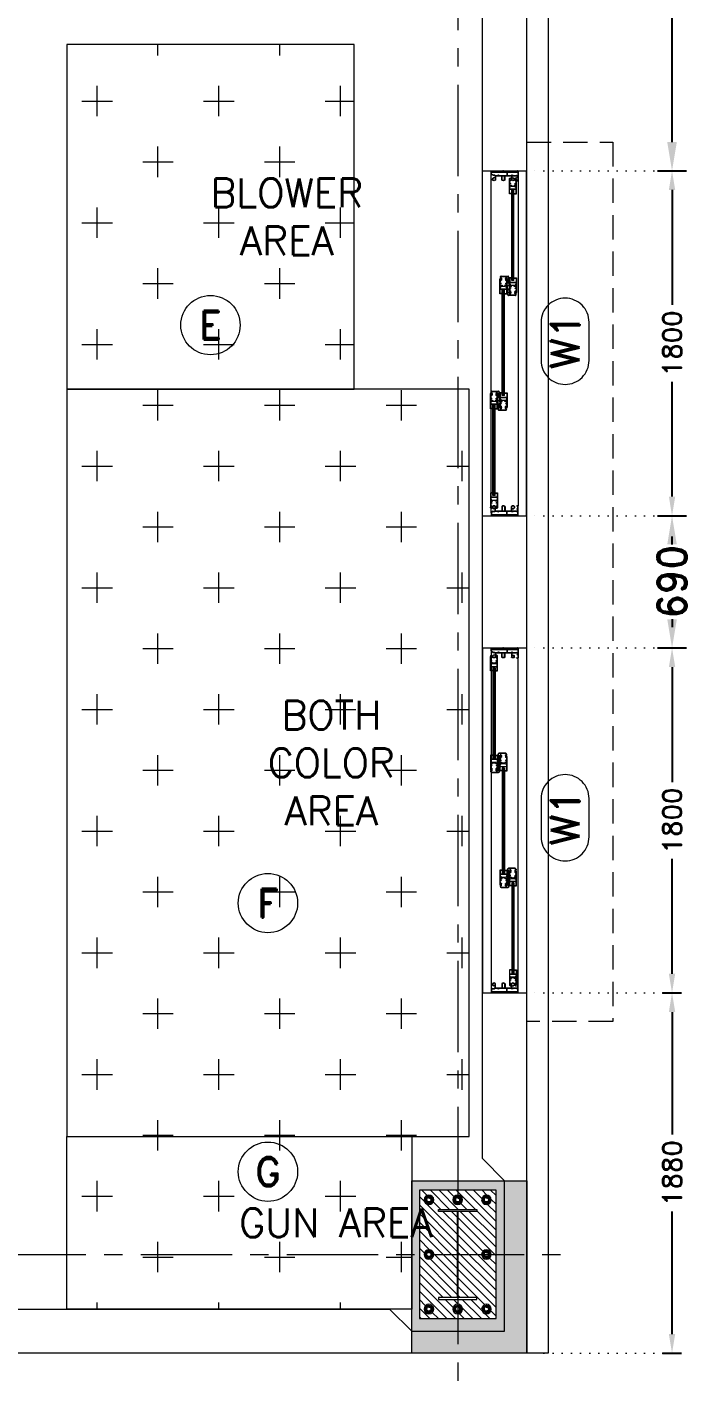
# Model space of a CAD drawing. Header units: millimetres. Extents: x 5227 to 261376, y 53707 to 123566.
# Drawn here: x 85757 to 89221, y 90789 to 97859 of the extents above; entities that cross this region are included whole.
import ezdxf

# ---------------------------------------------------------------- set-up
doc = ezdxf.new("R2010")
doc.units = ezdxf.units.MM
doc.set_wipeout_variables(frame=1)
doc.header["$PDMODE"] = 35
doc.header["$PDSIZE"] = -10
for name, pattern in [('CENTERX2', [101.6, 63.5, -12.7, 12.7, -12.7]), ('DOT', [6.35, 0, -6.35]), ('HIDDEN', [9.525, 6.35, -3.175])]:
    doc.linetypes.add(name, pattern=pattern)
doc.layers.get('0').update_dxf_attribs({"lineweight": 0})
doc.layers.get('Defpoints').update_dxf_attribs({"lineweight": 0})
for name, color, linetype, lineweight in [('PV_ALUMINIUM', 7, 'Continuous', 0), ('PV_COLUMN_LINE', 4, 'Continuous', 0), ('PV_DIMENTION_MAIN_ROMAND', 7, 'Continuous', 0), ('PV_DIMENTION_SECOND_ROMANS', 7, 'Continuous', 0), ('PV_DOTED LINE', 252, 'DOT', 0), ('PV_EXTRA_LINE', 252, 'Continuous', 0), ('PV_GLASS', 4, 'Continuous', 0), ('PV_MASONRY', 10, 'Continuous', 0), ('PV_SLAB_LINE', 30, 'Continuous', 0), ('PV_STEEL_I SECTION', 5, 'Continuous', 0), ('PV_STEEL_PLATE', 4, 'Continuous', 0), ('PV_TEXT_ROMAND', 1, 'Continuous', 0), ('PV_TEXT_ROMANS', 7, 'Continuous', 0)]:
    doc.layers.add(name, color=color, linetype=linetype, lineweight=lineweight)
doc.layers.add('PV_GRID_LINE', color=252, linetype='CENTERX2', lineweight=0, transparency=0.5)
doc.layers.add('PV_HATCH', color=252, linetype='Continuous', lineweight=0, transparency=0.5)
doc.styles.add('PV_ROMAND', font='romand.shx')
doc.styles.add('PV_ROMANS', font='romans.shx')
doc.dimstyles.new('PV_1-50_MM', dxfattribs={"dimscale": 50, "dimtxt": 2, "dimasz": 2, "dimexe": 1, "dimexo": 0.625, "dimtad": 0, "dimdec": 0, "dimdsep": 46, "dimtxsty": 'PV_ROMAND', "dimcen": 2.5, "dimadec": 0, "dimazin": 0, "dimtfac": 1, "dimtdec": 0, "dimtmove": 1, "dimatfit": 2, "dimfxl": 1, "dimfxlon": 1, "dimarcsym": 0})
doc.dimstyles.new('PV_1-75_MM', dxfattribs={"dimscale": 75, "dimtxt": 2, "dimasz": 2, "dimexe": 1, "dimexo": 0.625, "dimtad": 0, "dimdec": 0, "dimdsep": 46, "dimtxsty": 'PV_ROMAND', "dimcen": 2.5, "dimadec": 0, "dimazin": 0, "dimtfac": 1, "dimtdec": 0, "dimtmove": 1, "dimatfit": 2, "dimfxl": 1, "dimfxlon": 1, "dimarcsym": 0})

# ---------------------------------------------------------------- blocks, each defined once
blk = doc.blocks.new('*U313')
at = {"layer": 'PV_EXTRA_LINE', "linetype": 'CENTERX2', "ltscale": 10}
blk.add_line((0, -299.9), (0, -33709.3), dxfattribs=at)
at = {"layer": 'PV_TEXT_ROMANS', "color": 7, "style": 'PV_ROMANS'}
blk.add_attdef('1', (-101.5, 132.4), '', height=200, dxfattribs=at)
blk = doc.blocks.new('*U323')
at = {"layer": 'PV_EXTRA_LINE', "linetype": 'CENTERX2', "ltscale": 10}
blk.add_line((0, -299.9), (0, -47022.7), dxfattribs=at)
at = {"layer": 'PV_TEXT_ROMANS', "color": 7, "style": 'PV_ROMANS'}
blk.add_attdef('1', (-80, 132.4), '', height=200, dxfattribs=at)
blk = doc.blocks.new('*D800')
at = {"layer": 'Defpoints', "color": 0, "transparency": 16777216}
for p in [(88363.6, 97108.5), (88363.6, 95308.5), (89122.2, 95308.5)]:
    blk.add_point(p, dxfattribs=at)
at = {"layer": 'PV_DIMENTION_SECOND_ROMANS', "color": 0, "lineweight": -2, "transparency": 16777216}
for p, q in [((89072.2, 97108.5), (89172.2, 97108.5)), ((89122.2, 97008.5), (89122.2, 96408.8)), ((89122.2, 95408.5), (89122.2, 96008.2)), ((89072.2, 95308.5), (89172.2, 95308.5))]:
    blk.add_line(p, q, dxfattribs=at)
at = {"layer": 'PV_DIMENTION_SECOND_ROMANS', "color": 0, "transparency": 16777216}
for points in [[(89138.9, 97008.5), (89105.6, 97008.5), (89122.2, 97108.5)], [(89105.6, 95408.5), (89138.9, 95408.5), (89122.2, 95308.5)]]:
    blk.add_solid(points, dxfattribs=at)
at = {"layer": 'PV_DIMENTION_SECOND_ROMANS', "color": 0, "transparency": 16777216, "insert": (89122.2, 96208.5), "char_height": 100, "attachment_point": 5, "rotation": 90, "style": 'PV_ROMAND'}
blk.add_mtext('1800', dxfattribs=at)
blk = doc.blocks.new('*D801')
at = {"layer": 'Defpoints', "color": 0, "transparency": 16777216}
for p in [(88363.6, 94618.5), (88363.6, 92818.5), (89122.2, 92818.5)]:
    blk.add_point(p, dxfattribs=at)
at = {"layer": 'PV_DIMENTION_SECOND_ROMANS', "color": 0, "lineweight": -2, "transparency": 16777216}
for p, q in [((89072.2, 94618.5), (89172.2, 94618.5)), ((89122.2, 94518.5), (89122.2, 93918.8)), ((89122.2, 92918.5), (89122.2, 93518.2)), ((89072.2, 92818.5), (89172.2, 92818.5))]:
    blk.add_line(p, q, dxfattribs=at)
at = {"layer": 'PV_DIMENTION_SECOND_ROMANS', "color": 0, "transparency": 16777216}
for points in [[(89138.9, 94518.5), (89105.6, 94518.5), (89122.2, 94618.5)], [(89105.6, 92918.5), (89138.9, 92918.5), (89122.2, 92818.5)]]:
    blk.add_solid(points, dxfattribs=at)
at = {"layer": 'PV_DIMENTION_SECOND_ROMANS', "color": 0, "transparency": 16777216, "insert": (89122.2, 93718.5), "char_height": 100, "attachment_point": 5, "rotation": 90, "style": 'PV_ROMAND'}
blk.add_mtext('1800', dxfattribs=at)
blk = doc.blocks.new('*D813')
at = {"layer": 'Defpoints', "color": 0, "transparency": 16777216}
for p in [(88363.6, 99668.5), (89122.2, 99668.5), (88363.6, 97108.5)]:
    blk.add_point(p, dxfattribs=at)
at = {"layer": 'PV_DIMENTION_MAIN_ROMAND', "color": 0, "lineweight": -2, "transparency": 16777216}
for p, q in [((89047.2, 99668.5), (89197.2, 99668.5)), ((89122.2, 99518.5), (89122.2, 98699.7)), ((89122.2, 97258.5), (89122.2, 98077.4)), ((89047.2, 97108.5), (89197.2, 97108.5))]:
    blk.add_line(p, q, dxfattribs=at)
at = {"layer": 'PV_DIMENTION_MAIN_ROMAND', "color": 0, "transparency": 16777216}
for points in [[(89147.2, 99518.5), (89097.2, 99518.5), (89122.2, 99668.5)], [(89097.2, 97258.5), (89147.2, 97258.5), (89122.2, 97108.5)]]:
    blk.add_solid(points, dxfattribs=at)
at = {"layer": 'PV_DIMENTION_MAIN_ROMAND', "color": 0, "transparency": 16777216, "insert": (89122.2, 98388.5), "char_height": 150, "attachment_point": 5, "rotation": 90, "style": 'PV_ROMAND'}
blk.add_mtext('2560', dxfattribs=at)
blk = doc.blocks.new('*D814')
at = {"layer": 'Defpoints', "color": 0, "transparency": 16777216}
for p in [(88363.6, 95308.5), (88363.6, 94618.5), (89122.2, 94618.5)]:
    blk.add_point(p, dxfattribs=at)
at = {"layer": 'PV_DIMENTION_MAIN_ROMAND', "color": 0, "lineweight": -2, "transparency": 16777216}
for p, q in [((89047.2, 95308.5), (89197.2, 95308.5)), ((89122.2, 95158.5), (89122.2, 95199.7)), ((89122.2, 94768.5), (89122.2, 94727.4)), ((89047.2, 94618.5), (89197.2, 94618.5))]:
    blk.add_line(p, q, dxfattribs=at)
at = {"layer": 'PV_DIMENTION_MAIN_ROMAND', "color": 0, "transparency": 16777216}
for points in [[(89147.2, 95158.5), (89097.2, 95158.5), (89122.2, 95308.5)], [(89097.2, 94768.5), (89147.2, 94768.5), (89122.2, 94618.5)]]:
    blk.add_solid(points, dxfattribs=at)
at = {"layer": 'PV_DIMENTION_MAIN_ROMAND', "color": 0, "transparency": 16777216, "insert": (89122.2, 94963.5), "char_height": 150, "attachment_point": 5, "rotation": 90, "style": 'PV_ROMAND'}
blk.add_mtext('690', dxfattribs=at)
blk = doc.blocks.new('*D825')
at = {"layer": 'Defpoints', "color": 0, "transparency": 16777216}
for p in [(88363.6, 92818.5), (89122.2, 92818.5), (88363.6, 90938.5)]:
    blk.add_point(p, dxfattribs=at)
at = {"layer": 'PV_DIMENTION_SECOND_ROMANS', "color": 0, "lineweight": -2, "transparency": 16777216}
for p, q in [((89072.2, 92818.5), (89172.2, 92818.5)), ((89122.2, 92718.5), (89122.2, 92078.8)), ((89122.2, 91038.5), (89122.2, 91678.2)), ((89072.2, 90938.5), (89172.2, 90938.5))]:
    blk.add_line(p, q, dxfattribs=at)
at = {"layer": 'PV_DIMENTION_SECOND_ROMANS', "color": 0, "transparency": 16777216}
for points in [[(89138.9, 92718.5), (89105.6, 92718.5), (89122.2, 92818.5)], [(89105.6, 91038.5), (89138.9, 91038.5), (89122.2, 90938.5)]]:
    blk.add_solid(points, dxfattribs=at)
at = {"layer": 'PV_DIMENTION_SECOND_ROMANS', "color": 0, "transparency": 16777216, "insert": (89122.2, 91878.5), "char_height": 100, "attachment_point": 5, "rotation": 90, "style": 'PV_ROMAND'}
blk.add_mtext('1880', dxfattribs=at)
blk = doc.blocks.new('G$C8B689587')
at = {"color": 0}
blk.add_lwpolyline([(-18, -10.4), (0, -20.8), (18, -10.4), (18, 10.4), (0, 20.8), (-18, 10.4)], close=True, dxfattribs=at)
for radius in [25, 12]:
    blk.add_circle((0, 0), radius, dxfattribs=at)
at = {"color": 8}
blk.add_circle((0, 0), 18, dxfattribs=at)
blk.add_arc((0, 0), 10.7, 260.61275, 197.73224, dxfattribs=at)
blk = doc.blocks.new('TYP. BASE PLATE2')
at = {"layer": 'PV_HATCH'}
h = blk.add_hatch(dxfattribs=at)
h.set_pattern_fill('ANSI31', color=252, scale=10)
h.paths.add_polyline_path([(21464.3, 21026.1), (21464.3, 20356.1), (21864.3, 20356.1), (21864.3, 21026.1)])
h.paths.add_polyline_path([(21839.3, 20976.1, 1), (21789.3, 20976.1, 1)], flags=16)
h.paths.add_polyline_path([(21689.3, 20976.1, 1), (21639.3, 20976.1, 1)], flags=16)
h.paths.add_polyline_path([(21539.3, 20976.1, 1), (21489.3, 20976.1, 1)], flags=16)
h.paths.add_polyline_path([(21539.3, 20691.1, 1), (21489.3, 20691.1, 1)], flags=16)
h.paths.add_polyline_path([(21839.3, 20691.1, 1), (21789.3, 20691.1, 1)], flags=16)
h.paths.add_polyline_path([(21839.3, 20406.1, 1), (21789.3, 20406.1, 1)], flags=16)
h.paths.add_polyline_path([(21689.3, 20406.1, 1), (21639.3, 20406.1, 1)], flags=16)
h.paths.add_polyline_path([(21539.3, 20406.1, 1), (21489.3, 20406.1, 1)], flags=16)
h.paths.add_polyline_path([(21564.3, 20916.1), (21564.3, 20926.1), (21764.3, 20926.1), (21764.3, 20916.1), (21666.8, 20916.1), (21666.8, 20466.1), (21764.3, 20466.1), (21764.3, 20456.1), (21564.3, 20456.1), (21564.3, 20466.1), (21661.8, 20466.1), (21661.8, 20916.1)], flags=16)
h.paths.add_polyline_path([(21805.3, 20960.6), (21796.3, 20965.8), (21796.3, 20976.1), (21796.3, 20986.5), (21805.3, 20991.7), (21814.3, 20996.9), (21823.3, 20991.7), (21832.3, 20986.5), (21832.3, 20976.1), (21832.3, 20965.8), (21823.3, 20960.6), (21814.3, 20955.4)], flags=0)
h.paths.add_polyline_path([(21655.3, 20960.6), (21646.3, 20965.8), (21646.3, 20976.1), (21646.3, 20986.5), (21655.3, 20991.7), (21664.3, 20996.9), (21673.3, 20991.7), (21682.3, 20986.5), (21682.3, 20976.1), (21682.3, 20965.8), (21673.3, 20960.6), (21664.3, 20955.4)], flags=0)
h.paths.add_polyline_path([(21505.3, 20960.6), (21496.3, 20965.8), (21496.3, 20976.1), (21496.3, 20986.5), (21505.3, 20991.7), (21514.3, 20996.9), (21523.3, 20991.7), (21532.3, 20986.5), (21532.3, 20976.1), (21532.3, 20965.8), (21523.3, 20960.6), (21514.3, 20955.4)], flags=0)
h.paths.add_polyline_path([(21505.3, 20675.6), (21496.3, 20680.8), (21496.3, 20691.1), (21496.3, 20701.5), (21505.3, 20706.7), (21514.3, 20711.9), (21523.3, 20706.7), (21532.3, 20701.5), (21532.3, 20691.1), (21532.3, 20680.8), (21523.3, 20675.6), (21514.3, 20670.4)], flags=0)
h.paths.add_polyline_path([(21805.3, 20675.6), (21796.3, 20680.8), (21796.3, 20691.1), (21796.3, 20701.5), (21805.3, 20706.7), (21814.3, 20711.9), (21823.3, 20706.7), (21832.3, 20701.5), (21832.3, 20691.1), (21832.3, 20680.8), (21823.3, 20675.6), (21814.3, 20670.4)], flags=0)
h.paths.add_polyline_path([(21805.3, 20390.6), (21796.3, 20395.8), (21796.3, 20406.1), (21796.3, 20416.5), (21805.3, 20421.7), (21814.3, 20426.9), (21823.3, 20421.7), (21832.3, 20416.5), (21832.3, 20406.1), (21832.3, 20395.8), (21823.3, 20390.6), (21814.3, 20385.4)], flags=0)
h.paths.add_polyline_path([(21655.3, 20390.6), (21646.3, 20395.8), (21646.3, 20406.1), (21646.3, 20416.5), (21655.3, 20421.7), (21664.3, 20426.9), (21673.3, 20421.7), (21682.3, 20416.5), (21682.3, 20406.1), (21682.3, 20395.8), (21673.3, 20390.6), (21664.3, 20385.4)], flags=0)
h.paths.add_polyline_path([(21505.3, 20390.6), (21496.3, 20395.8), (21496.3, 20406.1), (21496.3, 20416.5), (21505.3, 20421.7), (21514.3, 20426.9), (21523.3, 20421.7), (21532.3, 20416.5), (21532.3, 20406.1), (21532.3, 20395.8), (21523.3, 20390.6), (21514.3, 20385.4)], flags=0)
at = {"layer": 'PV_STEEL_I SECTION'}
for points in [[(21564.3, 20926.1), (21764.3, 20926.1), (21764.3, 20916.1), (21564.3, 20916.1)], [(21661.8, 20916.1), (21666.8, 20916.1), (21666.8, 20466.1), (21661.8, 20466.1)], [(21564.3, 20456.1), (21764.3, 20456.1), (21764.3, 20466.1), (21564.3, 20466.1)]]:
    blk.add_lwpolyline(points, close=True, dxfattribs=at)
at = {"layer": 'PV_STEEL_PLATE'}
blk.add_lwpolyline([(21464.3, 21026.1), (21864.3, 21026.1), (21864.3, 20356.1), (21464.3, 20356.1)], close=True, dxfattribs=at)
for p in [(21514.3, 20976.1), (21664.3, 20976.1), (21814.3, 20976.1), (21514.3, 20691.1), (21814.3, 20691.1), (21514.3, 20406.1), (21664.3, 20406.1), (21814.3, 20406.1)]:
    blk.add_blockref('G$C8B689587', p)
blk = doc.blocks.new('49TEYM21')
at = {"layer": 'PV_HATCH'}
h = blk.add_hatch(color=252, dxfattribs=at)
h.dxf.hatch_style = 1
h.paths.add_polyline_path([(46823.4, 21436.1), (46823.4, 20536.1), (47423.4, 20536.1), (47423.4, 21436.1)])
h.paths.add_polyline_path([(47263.4, 21256.1), (47263.4, 20586.1), (46863.4, 20586.1), (46863.4, 21256.1)], flags=16)
h.paths.add_polyline_path([(46938.4, 20636.1, 1), (46888.4, 20636.1, 1)], flags=0)
h.paths.add_polyline_path([(46904.4, 20620.6), (46895.4, 20625.8), (46895.4, 20636.1), (46895.4, 20646.5), (46904.4, 20651.7), (46913.4, 20656.9), (46922.4, 20651.7), (46931.4, 20646.5), (46931.4, 20636.1), (46931.4, 20625.8), (46922.4, 20620.6), (46913.4, 20615.4)], flags=0)
h.paths.add_polyline_path([(47088.4, 20636.1, 1), (47038.4, 20636.1, 1)], flags=0)
h.paths.add_polyline_path([(47054.4, 20620.6), (47045.4, 20625.8), (47045.4, 20636.1), (47045.4, 20646.5), (47054.4, 20651.7), (47063.4, 20656.9), (47072.4, 20651.7), (47081.4, 20646.5), (47081.4, 20636.1), (47081.4, 20625.8), (47072.4, 20620.6), (47063.4, 20615.4)], flags=0)
h.paths.add_polyline_path([(47238.4, 20636.1, 1), (47188.4, 20636.1, 1)], flags=0)
h.paths.add_polyline_path([(47204.4, 20620.6), (47195.4, 20625.8), (47195.4, 20636.1), (47195.4, 20646.5), (47204.4, 20651.7), (47213.4, 20656.9), (47222.4, 20651.7), (47231.4, 20646.5), (47231.4, 20636.1), (47231.4, 20625.8), (47222.4, 20620.6), (47213.4, 20615.4)], flags=0)
h.paths.add_polyline_path([(47238.4, 20921.1, 1), (47188.4, 20921.1, 1)], flags=0)
h.paths.add_polyline_path([(47204.4, 20905.6), (47195.4, 20910.8), (47195.4, 20921.1), (47195.4, 20931.5), (47204.4, 20936.7), (47213.4, 20941.9), (47222.4, 20936.7), (47231.4, 20931.5), (47231.4, 20921.1), (47231.4, 20910.8), (47222.4, 20905.6), (47213.4, 20900.4)], flags=0)
h.paths.add_polyline_path([(46938.4, 20921.1, 1), (46888.4, 20921.1, 1)], flags=0)
h.paths.add_polyline_path([(46904.4, 20905.6), (46895.4, 20910.8), (46895.4, 20921.1), (46895.4, 20931.5), (46904.4, 20936.7), (46913.4, 20941.9), (46922.4, 20936.7), (46931.4, 20931.5), (46931.4, 20921.1), (46931.4, 20910.8), (46922.4, 20905.6), (46913.4, 20900.4)], flags=0)
h.paths.add_polyline_path([(46938.4, 21206.1, 1), (46888.4, 21206.1, 1)], flags=0)
h.paths.add_polyline_path([(46904.4, 21190.6), (46895.4, 21195.8), (46895.4, 21206.1), (46895.4, 21216.5), (46904.4, 21221.7), (46913.4, 21226.9), (46922.4, 21221.7), (46931.4, 21216.5), (46931.4, 21206.1), (46931.4, 21195.8), (46922.4, 21190.6), (46913.4, 21185.4)], flags=0)
h.paths.add_polyline_path([(47088.4, 21206.1, 1), (47038.4, 21206.1, 1)], flags=0)
h.paths.add_polyline_path([(47054.4, 21190.6), (47045.4, 21195.8), (47045.4, 21206.1), (47045.4, 21216.5), (47054.4, 21221.7), (47063.4, 21226.9), (47072.4, 21221.7), (47081.4, 21216.5), (47081.4, 21206.1), (47081.4, 21195.8), (47072.4, 21190.6), (47063.4, 21185.4)], flags=0)
h.paths.add_polyline_path([(47238.4, 21206.1, 1), (47188.4, 21206.1, 1)], flags=0)
h.paths.add_polyline_path([(47204.4, 21190.6), (47195.4, 21195.8), (47195.4, 21206.1), (47195.4, 21216.5), (47204.4, 21221.7), (47213.4, 21226.9), (47222.4, 21221.7), (47231.4, 21216.5), (47231.4, 21206.1), (47231.4, 21195.8), (47222.4, 21190.6), (47213.4, 21185.4)], flags=0)
h.paths.add_polyline_path([(47060.9, 20696.1), (47060.9, 21146.1), (46963.4, 21146.1), (46963.4, 21156.1), (47163.4, 21156.1), (47163.4, 21146.1), (47065.9, 21146.1), (47065.9, 20696.1), (47163.4, 20696.1), (47163.4, 20686.1), (46963.4, 20686.1), (46963.4, 20696.1)], flags=0)
at = {"layer": 'PV_COLUMN_LINE'}
blk.add_lwpolyline([(47423.4, 21436.1), (46823.4, 21436.1), (46823.4, 20536.1), (47423.4, 20536.1)], close=True, dxfattribs=at)
at = {"layer": 'PV_DIMENTION_SECOND_ROMANS'}
blk.add_blockref('TYP. BASE PLATE2', (25399, 230), dxfattribs=at)
blk = doc.blocks.new('GUN AREA BLOCK')
at = {"layer": 'PV_HATCH'}
h = blk.add_hatch(dxfattribs=at)
h.set_pattern_fill('CROSS', color=254, scale=50)
h.paths.add_polyline_path([(68871.1, 92623.5), (68871.1, 91723.5), (70671.1, 91723.5), (70671.1, 92623.5)])
at = {"color": 140}
blk.add_lwpolyline([(68871.1, 92623.5), (70671.1, 92623.5), (70671.1, 91723.5), (68871.1, 91723.5)], close=True, dxfattribs=at)
at = {"layer": 'PV_TEXT_ROMANS', "insert": (69771.1, 92248.5), "char_height": 150, "attachment_point": 1, "style": 'PV_ROMANS'}
blk.add_mtext('\\pxr0.05385,qc;GUN AREA', dxfattribs=at)
blk = doc.blocks.new('BOTH COLOUR AREA BLOCK')
at = {"layer": 'PV_HATCH'}
h = blk.add_hatch(dxfattribs=at)
h.set_pattern_fill('CROSS', color=254, scale=50)
h.paths.add_polyline_path([(57888.9, 97756.3), (57888.9, 93856.3), (59988.9, 93856.3), (59988.9, 97756.3)])
h.paths.add_polyline_path([(58636.6, 96168.8), (59233.1, 96168.8), (59233.1, 95943.8), (58636.6, 95943.8)], flags=24)
h.paths.add_polyline_path([(58550.9, 95918.8), (59318.8, 95918.8), (59318.8, 95693.8), (58550.9, 95693.8)], flags=24)
h.paths.add_polyline_path([(58633.1, 95668.8), (59236.6, 95668.8), (59236.6, 95443.8), (58633.1, 95443.8)], flags=24)
at = {"layer": 'PV_EXTRA_LINE', "color": 170, "ltscale": 50}
blk.add_lwpolyline([(59988.9, 97756.3), (57888.9, 97756.3), (57888.9, 93856.3), (59988.9, 93856.3)], close=True, dxfattribs=at)
at = {"layer": 'PV_TEXT_ROMANS', "insert": (58938.9, 96131.3), "char_height": 150, "attachment_point": 1, "style": 'PV_ROMANS'}
blk.add_mtext('\\pxr0.05385,qc;BOTH \\PCOLOR\\PAREA ', dxfattribs=at)
blk = doc.blocks.new('BLOWER AREA BLOCK')
at = {"layer": 'PV_HATCH'}
h = blk.add_hatch(dxfattribs=at)
h.set_pattern_fill('CROSS', color=254, scale=50)
h.paths.add_polyline_path([(61807.6, 101068.1), (61807.6, 99268.1), (63307.6, 99268.1), (63307.6, 101068.1)])
at = {"layer": 'PV_EXTRA_LINE', "color": 132, "ltscale": 50}
blk.add_lwpolyline([(63307.6, 101068.1), (61807.6, 101068.1), (61807.6, 99268.1), (63307.6, 99268.1)], close=True, dxfattribs=at)
at = {"layer": 'PV_TEXT_ROMANS', "insert": (62557.6, 100368.1), "char_height": 150, "attachment_point": 1, "style": 'PV_ROMANS'}
blk.add_mtext('\\pxr0.05385,qc;BLOWER\\PAREA ', dxfattribs=at)
blk = doc.blocks.new('OUTER PLOT LINE')
at = {"color": 5}
blk.add_lwpolyline([(15164.2, 22387.3), (47530.3, 21281.1), (47530.3, -610.4), (14314.9, -610.4), (15164.2, 22387.3)], dxfattribs=at)
blk = doc.blocks.new('SECTION NO. 23118')
at = {"layer": 'PV_ALUMINIUM', "color": 250}
for p, q in [((441.8, 174.6), (441.8, 168.8)), ((443.6, 150.5), (453.1, 150.5)), ((443.7, 174.6), (443.7, 168.8)), ((443.7, 148.6), (453.1, 148.6)), ((456.4, 162.2), (447.7, 163.7)), ((456.4, 164), (448.1, 165.5)), ((453.1, 150.5), (453.1, 151.3)), ((456.4, 153.2), (455, 153.2)), ((455, 150.5), (455, 150.9)), ((455, 150.9), (455, 150.9)), ((455, 150.9), (468.2, 150.9)), ((456.4, 164), (456.4, 174.6)), ((456.4, 153.2), (456.4, 162.2)), ((458.3, 153.2), (458.3, 174.6)), ((458.3, 153.2), (460, 153.2)), ((460, 153.2), (490.9, 153.2)), ((468.2, 150.9), (468.2, 150.4)), ((470.1, 150.9), (473.6, 150.9)), ((470.1, 150.9), (470.1, 150.4)), ((473.6, 150.9), (473.6, 148.2)), ((475.4, 150.9), (517.6, 150.9)), ((475.4, 150.9), (475.4, 148.2)), ((490.9, 174.6), (490.9, 153.2)), ((492.8, 173.8), (492.8, 153.2)), ((492.8, 153.2), (505.5, 153.2)), ((492.8, 153.2), (492.8, 153.2)), ((505.5, 173.8), (505.5, 153.2)), ((507.4, 174.6), (507.4, 153.2)), ((507.4, 153.2), (540.3, 153.2)), ((517.6, 134.3), (517.6, 150.9)), ((519.4, 150.9), (542.9, 150.9)), ((519.4, 134.3), (519.4, 150.9)), ((540.3, 153.2), (540.3, 174.6)), ((542.1, 164), (542.1, 174.6)), ((542.1, 164), (550.5, 165.5)), ((542.1, 162.2), (550.8, 163.7)), ((542.1, 153.2), (542.1, 162.2)), ((542.1, 153.2), (569.6, 153.2)), ((542.9, 150.9), (542.9, 148.2)), ((544.8, 150.9), (548.3, 150.9)), ((544.8, 150.9), (544.8, 148.2)), ((548.3, 150.9), (548.3, 150.4)), ((550.1, 150.9), (566, 150.9)), ((550.1, 150.9), (550.1, 150.4)), ((554.9, 174.6), (554.9, 168.8)), ((556.7, 174.6), (556.7, 168.8)), ((566, 150.9), (566, 150.4)), ((567.9, 150.9), (567.9, 150.4)), ((569.6, 162.1), (569.6, 162.1)), ((569.7, 180), (573.4, 180)), ((569.7, 180), (569.7, 178.1)), ((571.2, 177.5), (571.9, 178.1)), ((573.4, 162.1), (571.4, 162.1)), ((573.4, 160.2), (571.4, 160.2)), ((573.4, 162.1), (573.4, 177.4)), ((573.4, 156.1), (573.4, 160.2)), ((573.4, 134.3), (573.4, 153.4)), ((575.3, 130), (575.3, 178.1)), ((435.3, 140.6), (435.3, 130.2)), ((437.1, 140.7), (437.1, 134.3)), ((437.1, 134.3), (517.6, 134.3)), ((437.1, 132.5), (445.5, 132.5)), ((437.1, 132.5), (437.1, 130.2)), ((437.1, 130.2), (438, 130.2)), ((437.1, 128.4), (438, 128.4)), ((438, 128.4), (438, 127.8)), ((439.9, 128.8), (439.9, 128.7)), ((439.9, 128.4), (439.9, 127.8)), ((445.5, 132.5), (445.5, 127)), ((445.5, 127), (447.7, 127)), ((447.4, 132.5), (467.2, 132.5)), ((447.4, 132.5), (447.4, 128.8)), ((447.4, 128.8), (447.7, 128.8)), ((467.2, 128.8), (466.8, 128.8)), ((466.8, 127), (470.3, 127)), ((467.2, 132.5), (467.2, 128.8)), ((469.1, 132.5), (496.7, 132.5)), ((469.1, 132.5), (469.1, 128.8)), ((469.1, 128.8), (470.3, 128.8)), ((496.7, 128.8), (495.4, 128.8)), ((498.9, 127), (495.4, 127)), ((496.7, 132.5), (496.7, 128.8)), ((498.5, 132.5), (517.7, 132.5)), ((498.5, 132.5), (498.5, 128.8)), ((498.5, 128.8), (498.9, 128.8)), ((517.7, 128.8), (517.3, 128.8)), ((517.3, 127), (520.8, 127)), ((517.7, 132.5), (517.7, 128.8)), ((519.4, 134.3), (573.4, 134.3)), ((519.5, 132.5), (547, 132.5)), ((519.5, 132.5), (519.5, 128.8)), ((519.5, 128.8), (520.8, 128.8)), ((547, 128.8), (546.1, 128.8)), ((546.1, 127), (550.1, 127)), ((547, 132.5), (547, 128.8)), ((548.8, 132.5), (573.4, 132.5)), ((548.8, 132.5), (548.8, 128.8)), ((548.8, 128.8), (550.1, 128.8)), ((570.3, 128.5), (569, 128.5)), ((569, 128.5), (569, 127.9)), ((572.2, 127), (569.9, 127)), ((570.3, 128.5), (570.3, 129.1)), ((573.4, 130), (571.2, 130)), ((573.4, 128.1), (572.2, 128.1)), ((572.2, 128.1), (572.2, 127)), ((573.4, 132.5), (573.4, 130))]:
    blk.add_line(p, q, dxfattribs=at)
for centre, radius, start, end in [((444.8, 141), 9.51, 97.31364, 182.52936), ((444.8, 141), 7.66, 98.15064, 182.81842), ((443.7, 174.6), 1.85, 136.01132, 180), ((443.7, 168.8), 1.85, 180, 206.093), ((449, 171.4), 7.82, 206.093, 260.48698), ((449.8, 168.6), 10.4, 88.60217, 136.01132), ((449.8, 168.6), 8.57, 88.60217, 136.01132), ((449, 171.4), 5.97, 206.093, 260.52805), ((450.3, 168.6), 10.4, 43.98868, 91.39783), ((450.3, 168.6), 8.57, 43.98868, 91.39783), ((455, 151.3), 1.85, 90, 180), ((453.1, 150.5), 1.85, 270, 0), ((456.4, 174.6), 1.85, 0, 43.98868), ((469.1, 150.4), 0.925, 180, 0), ((474.5, 148.2), 0.925, 180, 0), ((492.8, 174.6), 1.85, 136.01132, 180), ((498.9, 168.6), 10.4, 88.60217, 136.01132), ((494.6, 173.8), 1.85, 129.96102, 180), ((498.9, 168.6), 8.57, 88.60217, 129.96102), ((499.4, 168.6), 10.4, 43.98868, 91.39783), ((499.4, 168.6), 8.57, 50.03898, 91.39783), ((503.7, 173.8), 1.85, 0, 50.03898), ((505.5, 174.6), 1.85, 0, 43.98868), ((542.1, 174.6), 1.85, 136.01132, 180), ((548.3, 168.6), 10.4, 88.60217, 136.01132), ((548.3, 168.6), 8.57, 88.60217, 136.01132), ((543.9, 148.2), 0.925, 180, 0), ((549.2, 150.4), 0.925, 180, 0), ((548.7, 168.6), 10.4, 43.98868, 91.39783), ((548.7, 168.6), 8.57, 43.98868, 91.39783), ((549.5, 171.4), 5.97, 279.47195, 333.907), ((549.5, 171.4), 7.82, 279.51302, 333.907), ((554.9, 174.6), 1.85, 0, 43.98868), ((554.9, 168.8), 1.85, 333.907, 0), ((566.9, 150.4), 0.925, 180, 0), ((566.7, 160.8), 10, 276.45192, 311.96265), ((570.5, 162.1), 0.925, 0, 180), ((571.4, 162.1), 1.85, 180, 270), ((566.7, 160.8), 8.15, 290.83819, 325.12107), ((570.6, 178.1), 0.925, 180, 315), ((572.5, 177.4), 0.925, 0, 135), ((573.4, 178.1), 1.85, 0, 90), ((437.1, 130.2), 1.85, 180, 270), ((438, 128.4), 1.85, 0, 90), ((439, 127.8), 0.925, 180, 0), ((447.7, 127.9), 0.925, 270, 90), ((466.8, 127.9), 0.925, 90, 270), ((470.3, 127.9), 0.925, 270, 90), ((495.4, 127.9), 0.925, 90, 270), ((498.9, 127.9), 0.925, 270, 90), ((517.3, 127.9), 0.925, 90, 270), ((520.8, 127.9), 0.925, 270, 90), ((546.1, 127.9), 0.925, 90, 270), ((550.1, 127.9), 0.925, 270, 90), ((569.9, 127.9), 0.925, 180, 270), ((571.2, 129.1), 0.925, 90, 180), ((573.4, 130), 1.85, 270, 0)]:
    blk.add_arc(centre, radius, start, end, dxfattribs=at)
blk = doc.blocks.new('SECTION NO. 23121')
at = {"layer": 'PV_ALUMINIUM', "color": 250}
for p, q in [((651.5, 141.4), (651.5, 139.1)), ((651.6, 141.9), (652.8, 144.9)), ((653, 141.4), (654.2, 144.4)), ((653, 141.4), (653, 139.1)), ((655.6, 146.8), (691.4, 146.8)), ((655.6, 145.3), (682.2, 145.3)), ((682.2, 145.3), (682.2, 139.1)), ((683.7, 145.3), (691.4, 145.3)), ((683.7, 145.3), (683.7, 139.1)), ((695, 139.2), (692.8, 144.4)), ((696.5, 139.5), (694.2, 144.9)), ((653, 139.1), (654.2, 139.1)), ((653, 137.6), (654.2, 137.6)), ((655.7, 136.1), (655.7, 134.4)), ((655.7, 129.8), (655.7, 126.5)), ((657.2, 136.1), (657.2, 133.9)), ((657.2, 136.1), (657.2, 135.6)), ((657.2, 130.3), (657.2, 126.5)), ((678, 136.1), (678, 133.9)), ((678, 136.1), (678, 135.6)), ((678, 130.3), (678, 126.5)), ((679.5, 136.1), (679.5, 134.4)), ((679.5, 129.8), (679.5, 126.5)), ((682.2, 139.1), (681, 139.1)), ((682.2, 137.6), (681, 137.6)), ((687, 114.9), (687, 111.8)), ((687, 111.8), (687, 111.8)), ((687, 111.8), (689.2, 111.8)), ((688.5, 116.4), (691, 116.4)), ((688.5, 114.9), (693.9, 114.9)), ((688.5, 114.9), (688.5, 113)), ((688.5, 113), (688.5, 113)), ((688.5, 113), (689.2, 113)), ((691.8, 135.7), (691.8, 117.2)), ((695, 137.2), (693.3, 137.2)), ((695, 135.7), (693.3, 135.7)), ((693.3, 135.7), (693.3, 128.4)), ((693.3, 128.4), (693.3, 128.4)), ((693.3, 128.4), (695, 128.4)), ((693.3, 126.9), (695, 126.9)), ((693.3, 126.9), (693.3, 117.2)), ((693.9, 113), (693.3, 113)), ((695, 111.8), (693.3, 111.8)), ((693.9, 114.9), (693.9, 113)), ((694, 116.4), (696.5, 116.4)), ((695, 139.2), (695, 137.2)), ((695, 135.3), (695, 135.7)), ((695, 128.4), (695, 129.2)), ((695, 111.8), (695, 94.6)), ((696.5, 113.8), (695.2, 113.8)), ((696.5, 139.5), (696.5, 135.3)), ((696.5, 128.4), (696.5, 129.2)), ((696.5, 116.4), (696.5, 116.4)), ((696.5, 116.4), (696.5, 114.9)), ((696.5, 113.8), (696.5, 94.6))]:
    blk.add_line(p, q, dxfattribs=at)
for centre, radius, start, end in [((653, 141.4), 1.5, 160, 180), ((655.6, 143.8), 3, 90, 160), ((655.6, 143.8), 1.5, 90, 160), ((691.4, 143.8), 3, 20, 90), ((691.4, 143.8), 1.5, 20, 90), ((653, 139.1), 1.5, 180, 270), ((654.2, 136.1), 3, 0, 90), ((654.2, 136.1), 1.5, 0, 90), ((658.8, 132.1), 3.88, 142.88231, 217.11769), ((656.5, 126.5), 0.75, 180, 0), ((658.8, 132.1), 2.38, 132.02814, 227.97186), ((681, 136.1), 3, 90, 180), ((676.4, 132.1), 2.38, 312.02814, 47.97186), ((678.7, 126.5), 0.75, 180, 0), ((681, 136.1), 1.5, 90, 180), ((676.4, 132.1), 3.88, 322.88231, 37.11769), ((682.2, 139.1), 1.5, 270, 0), ((688.5, 114.9), 1.5, 90, 180), ((689.2, 112.4), 0.58, 270, 90), ((691, 117.2), 0.75, 270, 0), ((693.3, 135.7), 1.5, 90, 180), ((693.3, 112.4), 0.58, 90, 270), ((694, 117.2), 0.75, 180, 270), ((695.7, 135.3), 0.75, 180, 0), ((695.7, 129.2), 0.75, 0, 180), ((695, 128.4), 1.5, 270, 0), ((695.7, 94.6), 0.75, 180, 0), ((696.3, 113.8), 1.16, 82.63846, 177.99961)]:
    blk.add_arc(centre, radius, start, end, dxfattribs=at)
blk = doc.blocks.new('SECTION NO. 23126')
at = {"layer": 'PV_ALUMINIUM', "color": 250}
for p, q in [((802.7, 131.2), (802.7, 141.3)), ((802.7, 141.3), (877.9, 141.3)), ((804.3, 131.2), (802.7, 131.2)), ((802.7, 114.5), (802.7, 104.3)), ((804.3, 114.5), (802.7, 114.5)), ((802.7, 104.3), (877.9, 104.3)), ((804.3, 131.2), (804.3, 139.7)), ((804.3, 139.7), (824.6, 139.7)), ((804.3, 114.5), (804.3, 105.9)), ((804.3, 105.9), (824.6, 105.9)), ((824.6, 139.7), (824.6, 139.7)), ((824.6, 139.7), (824.6, 105.9)), ((824.6, 105.9), (824.6, 105.9)), ((826.2, 139.7), (826.2, 105.9)), ((826.2, 139.7), (835.5, 139.7)), ((826.2, 105.9), (835.5, 105.9)), ((835.5, 139.7), (835.5, 137.2)), ((835.5, 137.2), (837.1, 137.2)), ((835.5, 105.9), (835.5, 108.5)), ((835.5, 108.5), (837.1, 108.5)), ((837.1, 139.7), (837.1, 137.2)), ((837.1, 139.7), (844.9, 139.7)), ((837.1, 105.9), (837.1, 108.5)), ((837.1, 105.9), (844.9, 105.9)), ((844.9, 134.3), (840.9, 134.3)), ((840.9, 134.3), (840.9, 111.4)), ((844.9, 111.4), (840.9, 111.4)), ((845.5, 132.7), (842.5, 132.7)), ((842.5, 113), (842.5, 132.7)), ((845.5, 113), (842.5, 113)), ((842.5, 113), (842.5, 113)), ((844.9, 139.7), (844.9, 134.3)), ((844.9, 105.9), (844.9, 111.4)), ((845.5, 132.7), (845.5, 130.1)), ((847.1, 130.1), (845.5, 130.1)), ((845.5, 113), (845.5, 115.6)), ((847.1, 115.6), (845.5, 115.6)), ((847.1, 139.4), (847.1, 130.1)), ((847.1, 139.4), (849.8, 139.4)), ((847.1, 106.3), (847.1, 115.6)), ((847.1, 106.3), (849.8, 106.3)), ((849.8, 139.4), (849.8, 139.6)), ((849.8, 139.6), (855.1, 139.6)), ((849.8, 139.4), (849.8, 139.4)), ((849.8, 106.3), (849.8, 106.3)), ((849.8, 106.3), (849.8, 106)), ((849.8, 106), (855.1, 106)), ((855.1, 136.6), (854.7, 136.6)), ((854.7, 135), (857.1, 135)), ((854.7, 110.7), (857.1, 110.7)), ((855.1, 109.1), (854.7, 109.1)), ((855.1, 139.6), (855.1, 136.6)), ((855.1, 106), (855.1, 109.1)), ((856.7, 138.7), (857.9, 139.6)), ((856.7, 138.7), (856.7, 136.6)), ((856.7, 136.6), (857.1, 136.6)), ((856.7, 107), (856.7, 109.1)), ((856.7, 109.1), (857.1, 109.1)), ((856.7, 107), (857.9, 106.1)), ((857.9, 139.6), (862.9, 139.6)), ((857.9, 106.1), (862.9, 106.1)), ((865.7, 139.7), (870.4, 139.7)), ((865.7, 106), (870.4, 106)), ((870.4, 139.7), (872.2, 137.9)), ((870.4, 106), (872.2, 107.8)), ((872.2, 136.3), (871.8, 136.3)), ((871.8, 134.7), (875, 134.7)), ((871.8, 111), (875, 111)), ((872.2, 109.4), (871.8, 109.4)), ((872.2, 137.9), (872.2, 136.3)), ((872.2, 107.8), (872.2, 109.4)), ((874, 137.3), (874, 136.3)), ((874, 137.3), (876.6, 137.3)), ((874, 136.3), (875, 136.3)), ((874, 108.3), (874, 109.4)), ((874, 109.4), (875, 109.4)), ((874, 108.3), (876.6, 108.3)), ((876.6, 137.3), (876.6, 139.1)), ((876.6, 139.1), (879.1, 139.1)), ((876.6, 108.3), (876.6, 106.6)), ((876.6, 106.6), (879.1, 106.6)), ((879.1, 139.1), (879.1, 138.1)), ((879.1, 106.6), (879.1, 107.6)), ((879.9, 137.3), (881.6, 137.3)), ((879.9, 108.4), (881.6, 108.4)), ((881.6, 136.1), (880.5, 136.1)), ((883.6, 134.5), (880.5, 134.5)), ((883.6, 111.2), (880.5, 111.2)), ((881.6, 109.6), (880.5, 109.6)), ((881.6, 137.3), (881.6, 136.1)), ((881.6, 108.4), (881.6, 109.6))]:
    blk.add_line(p, q, dxfattribs=at)
for centre, radius, start, end in [((854.7, 135.8), 0.8, 90, 270), ((854.7, 109.9), 0.8, 90, 270), ((857.1, 135.8), 0.8, 270, 90), ((857.1, 109.9), 0.8, 270, 90), ((864.3, 140.4), 1.6, 210.50083, 331.55329), ((864.3, 105.2), 1.6, 28.44671, 149.49917), ((871.8, 135.5), 0.8, 90, 270), ((871.8, 110.2), 0.8, 90, 270), ((875, 135.5), 0.8, 270, 90), ((875, 110.2), 0.8, 270, 90), ((876.1, 128.8), 12.7, 47.07607, 81.73807), ((876.1, 116.9), 12.7, 278.26193, 312.92393), ((879.9, 138.1), 0.8, 180, 270), ((879.9, 107.6), 0.8, 90, 180), ((880.5, 135.3), 0.8, 90, 270), ((880.5, 110.4), 0.8, 90, 270), ((882.9, 136.7), 2.31, 287.56577, 35.8595), ((882.9, 109), 2.31, 324.1405, 72.43423)]:
    blk.add_arc(centre, radius, start, end, dxfattribs=at)
blk = doc.blocks.new('G$C9F92B0BD')
blk.add_wipeout([(-900, 230), (-900, 0), (900, 0), (900, 230)]).dxf.layer = 'PV_DIMENTION_SECOND_ROMANS'
at = {"layer": 'PV_EXTRA_LINE', "color": 254}
for p, q in [((-848.8, 185), (848.8, 185)), ((885.5, 45), (-900, 45))]:
    blk.add_line(p, q, dxfattribs=at)
at = {"layer": 'PV_GLASS', "color": 112, "true_color": 0x00b359}
for p, q in [((-327.5, 163.8), (-799.1, 163.8)), ((-799.1, 163.8), (-799.1, 151.8)), ((-327.5, 157.8), (-799.1, 157.8)), ((-327.5, 151.8), (-799.1, 151.8)), ((-327.5, 163.8), (-327.5, 151.8)), ((272.5, 114.5), (-277.7, 114.5)), ((-277.7, 114.5), (-277.7, 102.5)), ((272.5, 108.5), (-277.7, 108.5)), ((272.5, 102.5), (-277.7, 102.5)), ((272.5, 114.5), (272.5, 102.5)), ((793.9, 65.1), (322.3, 65.1)), ((322.3, 65.1), (322.3, 53.1)), ((793.9, 59.1), (322.3, 59.1)), ((793.9, 53.1), (322.3, 53.1)), ((793.9, 65.1), (793.9, 53.1))]:
    blk.add_line(p, q, dxfattribs=at)
at = {"layer": 'PV_MASONRY', "color": 252}
for p, q in [((900, 230), (-900, 230)), ((900, 0), (-900, 0))]:
    blk.add_line(p, q, dxfattribs=at)
at = {"layer": 'PV_MASONRY'}
for p, q in [((-900, 0), (-900, 230)), ((900, 0), (900, 230))]:
    blk.add_line(p, q, dxfattribs=at)
at = {"layer": 'PV_ALUMINIUM', "color": 6, "xscale": -1}
for name, p, rotation in [('SECTION NO. 23118', (-1027, -390.3), 270), ('SECTION NO. 23126', (-1143.9, 281.1), 180), ('SECTION NO. 23126', (-543.9, 231.7), 180), ('SECTION NO. 23126', (-22.5, 182.4), 180)]:
    blk.add_blockref(name, p, dxfattribs=dict(at, rotation=rotation))
for p in [(22.5, 35.4), (543.9, -13.9), (1143.9, -63.3)]:
    blk.add_blockref('SECTION NO. 23126', p, dxfattribs=at)
at = {"layer": 'PV_ALUMINIUM', "color": 6}
for name, p, rotation in [('SECTION NO. 23121', (-396.4, 825.9), 270.0000000000002), ('SECTION NO. 23118', (1027, -390.3), 90.00000000000001), ('SECTION NO. 23121', (-203.6, -558.7), 90.00000000000011), ('SECTION NO. 23121', (396.4, -608), 90.00000000000011), ('SECTION NO. 23121', (203.6, 776.5), 270.0000000000002)]:
    blk.add_blockref(name, p, dxfattribs=dict(at, rotation=rotation))
blk = doc.blocks.new('G$C70CA4CAF')
at = {"layer": 'PV_DIMENTION_SECOND_ROMANS'}
blk.add_blockref('G$C9F92B0BD', (-1245, 0), dxfattribs=at)
at = {"layer": 'PV_DIMENTION_SECOND_ROMANS', "xscale": -1}
blk.add_blockref('G$C9F92B0BD', (1245, 0), dxfattribs=at)
at = {"layer": 'PV_SLAB_LINE', "color": 252, "linetype": 'HIDDEN', "ltscale": 20}
blk.add_lwpolyline([(2295, 230), (2295, 680), (-2295, 680), (-2295, 230)], dxfattribs=at)

msp = doc.modelspace()

# ---------------------------------------------------------------- linework, layer by layer
at = {"layer": 'PV_DOTED LINE', "ltscale": 7.5}
for p, q in [((89122.2, 97108.5), (88363.6, 97108.5)), ((89122.2, 95308.5), (88363.6, 95308.5)), ((89122.2, 94618.5), (88363.6, 94618.5)), ((89122.2, 92818.5), (88363.6, 92818.5)), ((89122.2, 90938.5), (88363.6, 90938.5))]:
    msp.add_line(p, q, dxfattribs=at)

# ---------------------------------------------------------------- block references
at = {"layer": 'PV_DIMENTION_SECOND_ROMANS', "xscale": -1, "rotation": 180}
msp.add_blockref('49TEYM21', (40940.3, 112374.7), dxfattribs=at)
at = {"layer": 'PV_GRID_LINE', "linetype": 'ByBlock', "lineweight": 0, "xscale": 0.75, "yscale": 0.75, "zscale": 0.75}
msp.add_blockref('*U313', (88003.6, 116070.5), dxfattribs=at)
at = {"layer": 'PV_GRID_LINE', "linetype": 'ByBlock', "lineweight": 0, "xscale": -0.75, "yscale": 0.75, "zscale": 0.75, "rotation": 89.99999999951409}
msp.add_blockref('*U323', (53358.8, 91453.5), dxfattribs=at)

# ---------------------------------------------------------------- texts
at = {"layer": 'PV_TEXT_ROMAND', "char_height": 150, "attachment_point": 5, "style": 'PV_ROMAND', "bg_fill": 3, "box_fill_scale": 1.2, "bg_fill_color": 1, "bg_fill_transparency": 0}
for s, insert in [('E', (86713.6, 96303.4)), ('F', (87013.6, 93287.3)), ('G', (87013.6, 91885.5))]:
    msp.add_mtext(s, dxfattribs=dict(at, insert=insert))
at = {"layer": 'PV_TEXT_ROMAND', "color": 122, "linetype": 'Continuous', "true_color": 0x28c18d, "char_height": 150, "attachment_point": 5, "rotation": 90, "style": 'PV_ROMAND', "bg_fill": 3, "box_fill_scale": 1.2, "bg_fill_color": 1, "bg_fill_transparency": 0}
for insert in [(88564.1, 96218.8), (88564.1, 93732.6)]:
    msp.add_mtext('W1', dxfattribs=dict(at, insert=insert))

# ---------------------------------------------------------------- dimensions: what is measured, and where the dimension line sits
at = {"layer": 'PV_DIMENTION_MAIN_ROMAND'}
dim = msp.add_linear_dim(base=(89122.2, 99668.5), p1=(88363.6, 97108.5), p2=(88363.6, 99668.5), angle=90, dimstyle='PV_1-75_MM', dxfattribs=at)
dim.commit()
dim.dimension.update_dxf_attribs({"geometry": '*D813', "text_midpoint": (89122.2, 98388.5)})
dim = msp.add_linear_dim(base=(89122.2, 94618.5), p1=(88363.6, 95308.5), p2=(88363.6, 94618.5), angle=90, dimstyle='PV_1-75_MM', dxfattribs=at)
dim.commit()
dim.dimension.update_dxf_attribs({"geometry": '*D814', "text_midpoint": (89122.2, 94963.5), "dimtype": 160})
at = {"layer": 'PV_DIMENTION_SECOND_ROMANS'}
dim = msp.add_linear_dim(base=(89122.2, 92818.5), p1=(88363.6, 90938.5), p2=(88363.6, 92818.5), angle=270, dimstyle='PV_1-50_MM', dxfattribs=at)
dim.commit()
dim.dimension.update_dxf_attribs({"geometry": '*D825', "text_midpoint": (89122.2, 91878.5)})

# ---------------------------------------------------------------- next in the draw order: linework, layer by layer
at = {"layer": 'PV_TEXT_ROMAND', "color": 122, "linetype": 'Continuous', "true_color": 0x28c18d}
for points in [[(88439.1, 96318.8), (88439.1, 96118.8, 0.414214), (88564.1, 95993.8), (88564.1, 95993.8, 0.414214), (88689.1, 96118.8), (88689.1, 96318.8, 0.414214), (88564.1, 96443.8), (88564.1, 96443.8, 0.414214)], [(88439.1, 93832.6), (88439.1, 93632.6, 0.414214), (88564.1, 93507.6), (88564.1, 93507.6, 0.414214), (88689.1, 93632.6), (88689.1, 93832.6, 0.414214), (88564.1, 93957.6), (88564.1, 93957.6, 0.414214)]]:
    msp.add_lwpolyline(points, format="xyb", close=True, dxfattribs=at)
at = {"layer": 'PV_TEXT_ROMAND'}
for centre in [(86713.6, 96303.4), (87013.6, 93287.3), (87013.6, 91885.5)]:
    msp.add_circle(centre, 154.7, dxfattribs=at)

# ---------------------------------------------------------------- next in the draw order: block references
at = {"layer": 'PV_DIMENTION_SECOND_ROMANS'}
for name, p in [('OUTER PLOT LINE', (40945.5, 91548.9)), ('BLOWER AREA BLOCK', (24156, -3299.6)), ('BOTH COLOUR AREA BLOCK', (28074.7, -1787.8)), ('GUN AREA BLOCK', (17092.5, -555))]:
    msp.add_blockref(name, p, dxfattribs=at)

# ---------------------------------------------------------------- next in the draw order: dimensions: what is measured, and where the dimension line sits
for base, p1, p2, picture, middle in [((89122.2, 95308.5), (88363.6, 97108.5), (88363.6, 95308.5), '*D800', (89122.2, 96208.5)), ((89122.2, 92818.5), (88363.6, 94618.5), (88363.6, 92818.5), '*D801', (89122.2, 93718.5))]:
    dim = msp.add_linear_dim(base=base, p1=p1, p2=p2, angle=90, dimstyle='PV_1-50_MM', dxfattribs=at)
    dim.commit()
    dim.dimension.update_dxf_attribs({"geometry": picture, "text_midpoint": middle})

# ---------------------------------------------------------------- next in the draw order: block references
at = {"layer": 'PV_DIMENTION_SECOND_ROMANS', "xscale": -1, "rotation": 270}
msp.add_blockref('G$C70CA4CAF', (88133.6, 94963.5), dxfattribs=at)

# ---------------------------------------------------------------- next in the draw order: linework, layer by layer
at = {"layer": 'PV_MASONRY'}
for points in [[(88363.6, 112688.5), (88363.6, 90938.5), (56063.6, 90938.5)], [(67290.3, 91168.5), (71873.6, 91168.5), (71988.6, 91053.5), (72438.6, 91053.5), (72553.6, 91168.5), (77736.9, 91168.5), (77851.9, 91053.5), (78301.9, 91053.5), (78416.9, 91168.5), (83000.3, 91168.5), (83115.3, 91053.5), (83565.3, 91053.5), (83680.3, 91168.5), (87648.6, 91168.5), (87763.6, 91053.5), (88248.6, 91053.5), (88248.6, 91838.5), (88133.6, 91953.5), (88133.6, 97973.5), (88248.6, 98088.5), (88248.6, 98538.5), (88133.6, 98653.5), (88133.6, 104973.5)]]:
    msp.add_lwpolyline(points, dxfattribs=at)

doc.saveas('drawing.dxf')
